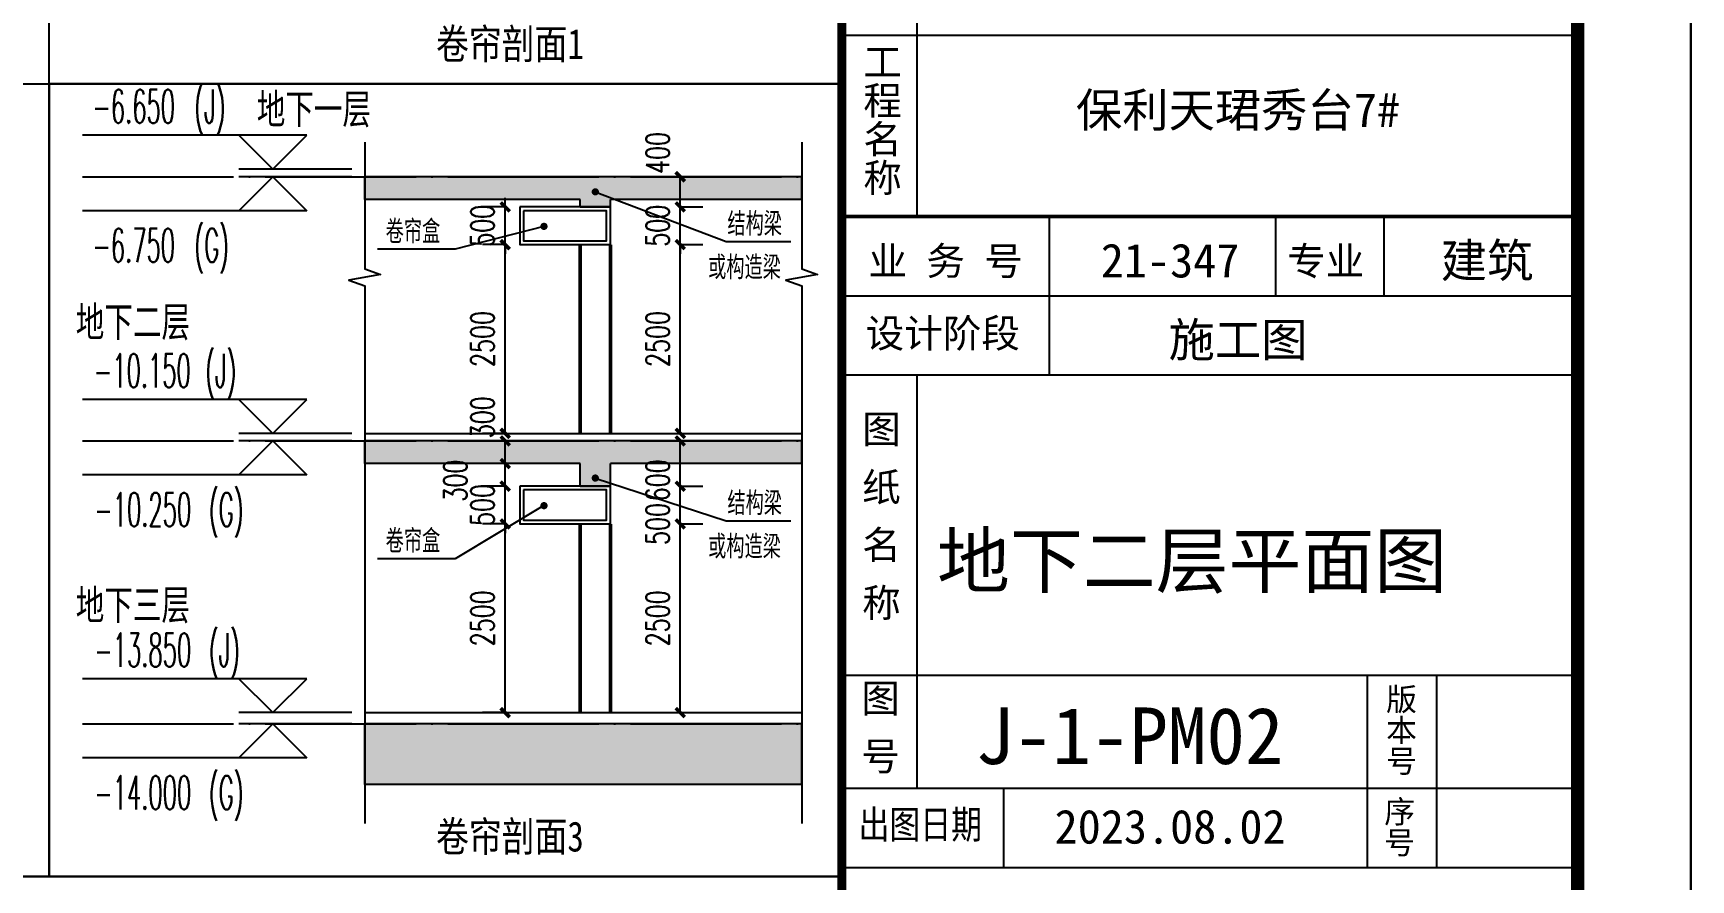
# Model space of a CAD drawing. Header units: millimetres. Extents: x 12325263 to 13848842, y -1463133 to 573208.
# Drawn here: x 12626877 to 12648842, y -1155653 to -1144436 of the extents above; entities that cross this region are included whole.
import ezdxf
from ezdxf.enums import TextEntityAlignment as Align

# ---------------------------------------------------------------- set-up
doc = ezdxf.new("R2010")
doc.units = ezdxf.units.MM
doc.header["$LTSCALE"] = 1000
doc.linetypes.add('DASH', pattern=[0.35, 0.25, -0.1])
doc.linetypes.add('DOTE', pattern=[2.42, 2, -0.2, 0.02, -0.2])
for name, color, linetype in [('A-ANNO-DIMS', 83, 'Continuous'), ('A-ANNO-ELEV', 3, 'Continuous'), ('A-ANNO-TEXT', 7, 'Continuous'), ('A-AXIS', 16, 'DOTE'), ('AXIS', 3, 'Continuous'), ('DIM_SYMB', 3, 'Continuous'), ('PUB_HATCH', 8, 'Continuous'), ('PUB_TEXT', 7, 'Continuous'), ('STAIR', 2, 'Continuous'), ('TITEXT', 7, 'Continuous'), ('TITLIN', 7, 'Continuous'), ('TITLIN1', 7, 'Continuous'), ('WALL', 5, 'Continuous'), ('WINDOW', 4, 'Continuous'), ('图框层', 3, 'Continuous'), ('建筑-注释-房间名称', 7, 'Continuous')]:
    doc.layers.add(name, color=color, linetype=linetype)
doc.styles.add('_TCH_DIM', font='SIMPLEX.shx', dxfattribs={"width": 0.7, "bigfont": 'GBCBIG.shx'})
doc.styles.add('_TCH_DIM_T3', font='SIMPLEX.shx', dxfattribs={"width": 0.705882, "bigfont": 'GBCBIG.shx'})
doc.styles.add('ACHT', font='simhei.ttf')
doc.styles.add('TITXC', font='simhei.ttf')
doc.styles.add('TITXH', font='')
doc.styles.add('TITXV', font='', dxfattribs={"width": 0.7})
doc.styles.add('宋体', font='', dxfattribs={"width": 0.65})
doc.styles.get('TITXH').set_extended_font_data('@SimSun')
doc.styles.get('TITXV').set_extended_font_data('SimSun')
doc.styles.get('宋体').set_extended_font_data('SimSun')
doc.dimstyles.new('_TCH_ARCH&&120', dxfattribs={"dimtxt": 306, "dimasz": 120, "dimexe": 300, "dimexo": 360, "dimgap": 147, "dimtad": 1, "dimdec": 0, "dimzin": 0, "dimdsep": 46, "dimtxsty": '_TCH_DIM_T3', "dimblk": 'ARCHTICK', "dimcen": 0.09, "dimclrt": 7, "dimazin": 2, "dimtfac": 1, "dimtdec": 0, "dimtix": 1, "dimtmove": 2, "dimatfit": 3, "dimfxl": 1, "dimfxlon": 1, "dimtolj": 1, "dimtzin": 0, "dimarcsym": 0})

# ---------------------------------------------------------------- blocks, each defined once
blk = doc.blocks.new('21GZ_LABEL2a')
at = {"layer": '图框层', "style": 'TITXV'}
for s, p in [('保利天珺秀台7#', (-30, 75.29)), ('建筑', (-8, 62)), ('21-347', (-36, 62)), ('施工图', (-30, 55)), ('2023.08.02', (-36, 12))]:
    blk.add_text(s, height=3, dxfattribs=at).set_placement(p, align=Align.BOTTOM_CENTER)
blk = doc.blocks.new('横向图框_A0')
at = {"layer": 'TITLIN'}
for p, q in [((1120.64, 110.29), (1120.64, 78.29)), ((1114, 94.29), (1179, 94.29)), ((1132.32, 78.29), (1132.32, 64.29)), ((1152.3, 78.29), (1152.3, 71.29)), ((1161.87, 78.29), (1161.87, 71.29)), ((1114, 71.29), (1179, 71.29)), ((1114, 64.29), (1179, 64.29)), ((1120.64, 64.29), (1120.64, 27.79)), ((1114, 37.79), (1179, 37.79)), ((1160.42, 37.79), (1160.42, 20.79)), ((1166.53, 37.79), (1166.53, 20.79)), ((1114, 27.79), (1179, 27.79)), ((1128.27, 27.79), (1128.27, 20.79)), ((1114, 20.79), (1179, 20.79))]:
    blk.add_line(p, q, dxfattribs=at)
for points, const_width in [([(1114, 234.12), (1114, 10)], 0.8), ([(1114, 78.29), (1179, 78.29)], 0.3)]:
    blk.add_lwpolyline(points, dxfattribs=dict(at, const_width=const_width))
at = {"layer": 'TITLIN1'}
blk.add_lwpolyline([(0, 0), (1189, 0), (1189, 841), (0, 841)], close=True, dxfattribs=at)
at = {"layer": 'TITLIN1', "const_width": 1.2}
blk.add_lwpolyline([(25, 10), (1179, 10), (1179, 831), (25, 831)], close=True, dxfattribs=at)
blk.add_lwpolyline([(25, 10), (1179, 10), (1179, 831), (25, 831)], close=True, dxfattribs=at)
at = {"style": 'TITXV', "width": 0.8}
for tag, p in [('智能化', (9.38, 781)), ('暖通', (3.13, 781)), ('给排水', (15.63, 705)), ('建筑', (3.13, 705)), ('结构', (9.38, 705)), ('电气', (21.88, 705))]:
    blk.add_attdef(tag, text='', height=2.5, rotation=90, dxfattribs=at).set_placement(p, align=Align.MIDDLE_CENTER)
for tag, height, style, p in [('总工程师', 3, 'ACHT', (1143.11, 210.3)), ('审定', 3, 'ACHT', (1143.11, 202.3)), ('审核', 3, 'ACHT', (1143.11, 194.3)), ('设计总负责人1', 3, 'ACHT', (1143.11, 186.3)), ('设计总负责人2', 3, 'ACHT', (1143.11, 178.3)), ('设计总负责人3', 3, 'ACHT', (1143.11, 170.3)), ('专业负责人1', 3, 'ACHT', (1143.11, 162.3)), ('专业负责人2', 3, 'ACHT', (1143.11, 154.3)), ('专业负责人3', 3, 'ACHT', (1143.11, 146.3)), ('校核1', 3, 'ACHT', (1143.11, 138.3)), ('校核2', 3, 'ACHT', (1143.11, 130.3)), ('设计1', 3, 'ACHT', (1143.11, 122.3)), ('设计2', 3, 'ACHT', (1143.11, 114.3)), ('工程编号', 3, 'TITXC', (1142.31, 74.79)), ('专业', 3, 'TITXC', (1170.43, 74.79)), ('设计阶段', 3, 'TITXC', (1155.54, 67.78)), ('图号', 5, 'TITXC', (1140.34, 32.75)), ('出图日期', 3, 'ACHT', (1144.35, 24.29))]:
    blk.add_attdef(tag, text='', height=height, dxfattribs=dict(style=style)).set_placement(p, align=Align.MIDDLE_CENTER)
at = {"style": 'TITXC', "flags": 1}
for tag, height, p in [('建设单位', 3, (1149.82, 102.29)), ('工程名称', 3, (1149.82, 86.29)), ('图纸名称', 5, (1149.82, 51.04))]:
    blk.add_attdef(tag, text='', height=height, dxfattribs=at).set_placement(p, align=Align.MIDDLE_CENTER)
at = {"style": 'ACHT', "width": 0.8}
for tag, p in [('版本号', (1172.76, 32.79)), ('序号', (1172.76, 24.29))]:
    blk.add_attdef(tag, text='', height=3, dxfattribs=at).set_placement(p, align=Align.MIDDLE_CENTER)
at = {"layer": 'TITEXT', "style": 'TITXH'}
for s, height, p in [('工程名称', 2.5, (1116.31, 93.68)), ('图 纸 名 称', 2.5, (1116.21, 61.25)), ('图 号', 2.5, (1116.13, 37.48)), ('版本号', 2, (1162.41, 37.04)), ('序号', 2, (1162.24, 27.12))]:
    blk.add_text(s, height=height, rotation=270, dxfattribs=at).set_placement(p)
at = {"layer": 'TITEXT', "style": 'TITXV'}
for s, p in [('业 务 号', (1116.36, 73.11)), ('专业', (1153.34, 73.1)), ('设计阶段', (1116.1, 66.72))]:
    blk.add_text(s, height=2.5, dxfattribs=at).set_placement(p)
at = {"layer": 'TITEXT', "style": 'TITXV', "width": 0.8}
blk.add_text('出图日期', height=2.5, dxfattribs=at).set_placement((1115.48, 23.34))
blk = doc.blocks.new('*U20')
blk.add_blockref('横向图框_A0', (0, 0))
blk = doc.blocks.new('A$C15443CC7')
at = {"xscale": 150, "yscale": 150, "zscale": 150}
blk.add_blockref('*U20', (0, 0), dxfattribs=at)
at = {"layer": '图框层', "xscale": 150, "yscale": 150, "zscale": 150}
blk.add_blockref('21GZ_LABEL2a', (176850, 1500), dxfattribs=at)
blk = doc.blocks.new('adsgsdfgf')
blk.add_line((-1500, 750), (131850, 750))
blk = doc.blocks.new('_ArchTick')
at = {"color": 0, "linetype": 'ByBlock', "const_width": 0.4}
blk.add_lwpolyline([(-0.5, -0.5), (0.5, 0.5)], dxfattribs=at)
blk = doc.blocks.new('*D5505')
at = {"layer": 'A-ANNO-DIMS', "color": 0, "lineweight": -2, "transparency": 16777216}
for p, q in [((28541, 5770), (28240, 5770)), ((28540, 5470), (28540, 5770)), ((28541, 5470), (28240, 5470))]:
    blk.add_line(p, q, dxfattribs=at)
at = {"layer": 'Defpoints', "color": 0, "transparency": 16777216}
for p in [(28540, 5770), (29084, 5770), (29084, 5470)]:
    blk.add_point(p, dxfattribs=at)
at = {"layer": 'A-ANNO-DIMS', "color": 0, "lineweight": -2, "transparency": 16777216, "xscale": 120, "yscale": 120, "zscale": 120}
for p, rotation in [((28540, 5770), 90), ((28540, 5470), 270)]:
    blk.add_blockref('_ArchTick', p, dxfattribs=dict(at, rotation=rotation))
at = {"layer": 'A-ANNO-DIMS', "color": 7, "transparency": 16777216, "insert": (28240, 6084), "char_height": 306, "attachment_point": 5, "rotation": 90, "style": '_TCH_DIM_T3'}
blk.add_mtext('\\A1;300', dxfattribs=at)
blk = doc.blocks.new('*D5506')
at = {"layer": 'A-ANNO-DIMS', "color": 0, "lineweight": -2, "transparency": 16777216}
for p, q in [((28541, 5470), (28240, 5470)), ((28540, 5170), (28540, 5470)), ((28541, 5170), (28240, 5170))]:
    blk.add_line(p, q, dxfattribs=at)
at = {"layer": 'Defpoints', "color": 0, "transparency": 16777216}
for p in [(28540, 5470), (29084, 5470), (29084, 5170)]:
    blk.add_point(p, dxfattribs=at)
at = {"layer": 'A-ANNO-DIMS', "color": 0, "lineweight": -2, "transparency": 16777216, "xscale": 120, "yscale": 120, "zscale": 120}
for p, rotation in [((28540, 5470), 90), ((28540, 5170), 270)]:
    blk.add_blockref('_ArchTick', p, dxfattribs=dict(at, rotation=rotation))
at = {"layer": 'A-ANNO-DIMS', "color": 7, "transparency": 16777216, "insert": (27880, 5245), "char_height": 306, "attachment_point": 5, "rotation": 90, "style": '_TCH_DIM_T3'}
blk.add_mtext('\\A1;300', dxfattribs=at)
blk = doc.blocks.new('*D5507')
at = {"layer": 'A-ANNO-DIMS', "color": 0, "lineweight": -2, "transparency": 16777216}
for p, q in [((28540, 5170), (28540, 5290)), ((28541, 5170), (28240, 5170)), ((28540, 4670), (28540, 5170)), ((28541, 4670), (28240, 4670)), ((28540, 4670), (28540, 4550))]:
    blk.add_line(p, q, dxfattribs=at)
at = {"layer": 'Defpoints', "color": 0, "transparency": 16777216}
for p in [(28540, 5170), (29084, 5170), (29084, 4670)]:
    blk.add_point(p, dxfattribs=at)
at = {"layer": 'A-ANNO-DIMS', "color": 0, "lineweight": -2, "transparency": 16777216, "xscale": 120, "yscale": 120, "zscale": 120}
for p, rotation in [((28540, 5170), 270), ((28540, 4670), 90)]:
    blk.add_blockref('_ArchTick', p, dxfattribs=dict(at, rotation=rotation))
at = {"layer": 'A-ANNO-DIMS', "color": 7, "transparency": 16777216, "insert": (28240, 4920), "char_height": 306, "attachment_point": 5, "rotation": 90, "style": '_TCH_DIM_T3'}
blk.add_mtext('\\A1;500', dxfattribs=at)
blk = doc.blocks.new('*D5508')
at = {"layer": 'A-ANNO-DIMS', "color": 0, "lineweight": -2, "transparency": 16777216}
for p, q in [((28541, 4670), (28240, 4670)), ((28540, 2170), (28540, 4670)), ((28541, 2170), (28240, 2170))]:
    blk.add_line(p, q, dxfattribs=at)
at = {"layer": 'Defpoints', "color": 0, "transparency": 16777216}
for p in [(28540, 4670), (29084, 4670), (29084, 2170)]:
    blk.add_point(p, dxfattribs=at)
at = {"layer": 'A-ANNO-DIMS', "color": 0, "lineweight": -2, "transparency": 16777216, "xscale": 120, "yscale": 120, "zscale": 120}
for p, rotation in [((28540, 4670), 90), ((28540, 2170), 270)]:
    blk.add_blockref('_ArchTick', p, dxfattribs=dict(at, rotation=rotation))
at = {"layer": 'A-ANNO-DIMS', "color": 7, "transparency": 16777216, "insert": (28240, 3420), "char_height": 306, "attachment_point": 5, "rotation": 90, "style": '_TCH_DIM_T3'}
blk.add_mtext('\\A1;2500', dxfattribs=at)
blk = doc.blocks.new('*D5509')
at = {"layer": 'A-ANNO-DIMS', "color": 0, "lineweight": -2, "transparency": 16777216}
for p, q in [((28541, 8370), (28240, 8370)), ((28540, 5870), (28540, 8370)), ((28541, 5870), (28240, 5870))]:
    blk.add_line(p, q, dxfattribs=at)
at = {"layer": 'Defpoints', "color": 0, "transparency": 16777216}
for p in [(28540, 8370), (29084, 8370), (29084, 5870)]:
    blk.add_point(p, dxfattribs=at)
at = {"layer": 'A-ANNO-DIMS', "color": 0, "lineweight": -2, "transparency": 16777216, "xscale": 120, "yscale": 120, "zscale": 120}
for p, rotation in [((28540, 8370), 90), ((28540, 5870), 270)]:
    blk.add_blockref('_ArchTick', p, dxfattribs=dict(at, rotation=rotation))
at = {"layer": 'A-ANNO-DIMS', "color": 7, "transparency": 16777216, "insert": (28240, 7120), "char_height": 306, "attachment_point": 5, "rotation": 90, "style": '_TCH_DIM_T3'}
blk.add_mtext('\\A1;2500', dxfattribs=at)
blk = doc.blocks.new('*D5510')
at = {"layer": 'A-ANNO-DIMS', "color": 0, "lineweight": -2, "transparency": 16777216}
for p, q in [((28541, 8870), (28240, 8870)), ((28540, 8870), (28540, 8990)), ((28540, 8370), (28540, 8870)), ((28541, 8370), (28240, 8370)), ((28540, 8370), (28540, 8250))]:
    blk.add_line(p, q, dxfattribs=at)
at = {"layer": 'Defpoints', "color": 0, "transparency": 16777216}
for p in [(28540, 8870), (29084, 8870), (29084, 8370)]:
    blk.add_point(p, dxfattribs=at)
at = {"layer": 'A-ANNO-DIMS', "color": 0, "lineweight": -2, "transparency": 16777216, "xscale": 120, "yscale": 120, "zscale": 120}
for p, rotation in [((28540, 8870), 270), ((28540, 8370), 90)]:
    blk.add_blockref('_ArchTick', p, dxfattribs=dict(at, rotation=rotation))
at = {"layer": 'A-ANNO-DIMS', "color": 7, "transparency": 16777216, "insert": (28240, 8620), "char_height": 306, "attachment_point": 5, "rotation": 90, "style": '_TCH_DIM_T3'}
blk.add_mtext('\\A1;500', dxfattribs=at)
blk = doc.blocks.new('*D5511')
at = {"layer": 'A-ANNO-DIMS', "color": 0, "lineweight": -2, "transparency": 16777216}
for p, q in [((30859, 9270), (31160, 9270)), ((30860, 8870), (30860, 9270)), ((30859, 8870), (31160, 8870))]:
    blk.add_line(p, q, dxfattribs=at)
at = {"layer": 'Defpoints', "color": 0, "transparency": 16777216}
for p in [(29984, 9270), (30860, 9270), (29984, 8870)]:
    blk.add_point(p, dxfattribs=at)
at = {"layer": 'A-ANNO-DIMS', "color": 0, "lineweight": -2, "transparency": 16777216, "xscale": 120, "yscale": 120, "zscale": 120}
for p, rotation in [((30860, 9270), 90), ((30860, 8870), 270)]:
    blk.add_blockref('_ArchTick', p, dxfattribs=dict(at, rotation=rotation))
at = {"layer": 'A-ANNO-DIMS', "color": 7, "transparency": 16777216, "insert": (30560, 9584), "char_height": 306, "attachment_point": 5, "rotation": 90, "style": '_TCH_DIM_T3'}
blk.add_mtext('\\A1;400', dxfattribs=at)
blk = doc.blocks.new('*D5512')
at = {"layer": 'A-ANNO-DIMS', "color": 0, "lineweight": -2, "transparency": 16777216}
for p, q in [((30859, 8870), (31160, 8870)), ((30860, 8870), (30860, 8990)), ((30860, 8370), (30860, 8870)), ((30859, 8370), (31160, 8370)), ((30860, 8370), (30860, 8250))]:
    blk.add_line(p, q, dxfattribs=at)
at = {"layer": 'Defpoints', "color": 0, "transparency": 16777216}
for p in [(29984, 8870), (30860, 8870), (29984, 8370)]:
    blk.add_point(p, dxfattribs=at)
at = {"layer": 'A-ANNO-DIMS', "color": 0, "lineweight": -2, "transparency": 16777216, "xscale": 120, "yscale": 120, "zscale": 120}
for p, rotation in [((30860, 8870), 270), ((30860, 8370), 90)]:
    blk.add_blockref('_ArchTick', p, dxfattribs=dict(at, rotation=rotation))
at = {"layer": 'A-ANNO-DIMS', "color": 7, "transparency": 16777216, "insert": (30560, 8620), "char_height": 306, "attachment_point": 5, "rotation": 90, "style": '_TCH_DIM_T3'}
blk.add_mtext('\\A1;500', dxfattribs=at)
blk = doc.blocks.new('*D5513')
at = {"layer": 'A-ANNO-DIMS', "color": 0, "lineweight": -2, "transparency": 16777216}
for p, q in [((30859, 8370), (31160, 8370)), ((30860, 5870), (30860, 8370)), ((30859, 5870), (31160, 5870))]:
    blk.add_line(p, q, dxfattribs=at)
at = {"layer": 'Defpoints', "color": 0, "transparency": 16777216}
for p in [(29984, 8370), (30860, 8370), (29984, 5870)]:
    blk.add_point(p, dxfattribs=at)
at = {"layer": 'A-ANNO-DIMS', "color": 0, "lineweight": -2, "transparency": 16777216, "xscale": 120, "yscale": 120, "zscale": 120}
for p, rotation in [((30860, 8370), 90), ((30860, 5870), 270)]:
    blk.add_blockref('_ArchTick', p, dxfattribs=dict(at, rotation=rotation))
at = {"layer": 'A-ANNO-DIMS', "color": 7, "transparency": 16777216, "insert": (30560, 7120), "char_height": 306, "attachment_point": 5, "rotation": 90, "style": '_TCH_DIM_T3'}
blk.add_mtext('\\A1;2500', dxfattribs=at)
blk = doc.blocks.new('*D5514')
at = {"layer": 'A-ANNO-DIMS', "color": 0, "lineweight": -2, "transparency": 16777216}
for p, q in [((30859, 5770), (31160, 5770)), ((30860, 5170), (30860, 5770)), ((30859, 5170), (31160, 5170))]:
    blk.add_line(p, q, dxfattribs=at)
at = {"layer": 'Defpoints', "color": 0, "transparency": 16777216}
for p in [(29984, 5770), (30860, 5770), (29984, 5170)]:
    blk.add_point(p, dxfattribs=at)
at = {"layer": 'A-ANNO-DIMS', "color": 0, "lineweight": -2, "transparency": 16777216, "xscale": 120, "yscale": 120, "zscale": 120}
for p, rotation in [((30860, 5770), 90), ((30860, 5170), 270)]:
    blk.add_blockref('_ArchTick', p, dxfattribs=dict(at, rotation=rotation))
at = {"layer": 'A-ANNO-DIMS', "color": 7, "transparency": 16777216, "insert": (30560, 5248), "char_height": 306, "attachment_point": 5, "rotation": 90, "style": '_TCH_DIM_T3'}
blk.add_mtext('\\A1;600', dxfattribs=at)
blk = doc.blocks.new('*D5515')
at = {"layer": 'A-ANNO-DIMS', "color": 0, "lineweight": -2, "transparency": 16777216}
for p, q in [((30859, 5170), (31160, 5170)), ((30860, 4670), (30860, 5170)), ((30859, 4670), (31160, 4670))]:
    blk.add_line(p, q, dxfattribs=at)
at = {"layer": 'Defpoints', "color": 0, "transparency": 16777216}
for p in [(29984, 5170), (30860, 5170), (29984, 4670)]:
    blk.add_point(p, dxfattribs=at)
at = {"layer": 'A-ANNO-DIMS', "color": 0, "lineweight": -2, "transparency": 16777216, "xscale": 120, "yscale": 120, "zscale": 120}
for p, rotation in [((30860, 5170), 90), ((30860, 4670), 270)]:
    blk.add_blockref('_ArchTick', p, dxfattribs=dict(at, rotation=rotation))
at = {"layer": 'A-ANNO-DIMS', "color": 7, "transparency": 16777216, "insert": (30560, 4670), "char_height": 306, "attachment_point": 5, "rotation": 90, "style": '_TCH_DIM_T3'}
blk.add_mtext('\\A1;500', dxfattribs=at)
blk = doc.blocks.new('*D5516')
at = {"layer": 'A-ANNO-DIMS', "color": 0, "lineweight": -2, "transparency": 16777216}
for p, q in [((30859, 4670), (31160, 4670)), ((30860, 2170), (30860, 4670)), ((30859, 2170), (31160, 2170))]:
    blk.add_line(p, q, dxfattribs=at)
at = {"layer": 'Defpoints', "color": 0, "transparency": 16777216}
for p in [(29984, 4670), (30860, 4670), (29984, 2170)]:
    blk.add_point(p, dxfattribs=at)
at = {"layer": 'A-ANNO-DIMS', "color": 0, "lineweight": -2, "transparency": 16777216, "xscale": 120, "yscale": 120, "zscale": 120}
for p, rotation in [((30860, 4670), 90), ((30860, 2170), 270)]:
    blk.add_blockref('_ArchTick', p, dxfattribs=dict(at, rotation=rotation))
at = {"layer": 'A-ANNO-DIMS', "color": 7, "transparency": 16777216, "insert": (30560, 3420), "char_height": 306, "attachment_point": 5, "rotation": 90, "style": '_TCH_DIM_T3'}
blk.add_mtext('\\A1;2500', dxfattribs=at)
blk = doc.blocks.new('A$C50744FD4')
at = {"layer": 'PUB_HATCH'}
for points in [[(29734.2, 9070), (29734.2, 9270), (26680, 9270), (26680, 8970), (29534.2, 8970)], [(32470, 9270), (29734.2, 9270), (29734.2, 9070), (29934.2, 8970), (32470, 8970)], [(29934.2, 8870), (29934.2, 8970), (29734.2, 9070), (29534.2, 8970), (29534.2, 8870)], [(29734.2, 5570), (29734.2, 5770), (26680, 5770), (26680, 5470), (29534.2, 5470)], [(32470, 5770), (29734.2, 5770), (29734.2, 5570), (29934.2, 5470), (32470, 5470)], [(29934.2, 5170), (29934.2, 5470), (29734.2, 5570), (29534.2, 5470), (29534.2, 5170)], [(32470, 2020), (26680, 2020), (26680, 1220), (32470, 1220)]]:
    blk.add_hatch(color=256, dxfattribs=at).paths.add_polyline_path(points)
for p, q in [((26680, 5870), (32470, 5870)), ((26680, 2170), (32470, 2170))]:
    blk.add_line(p, q)
for points in [[(22500, 21000), (33000, 21000), (33000, 10500), (22500, 10500)], [(12000, 10500), (22500, 10500), (22500, 0), (12000, 0)], [(22500, 10500), (33000, 10500), (33000, 0), (22500, 0)]]:
    blk.add_lwpolyline(points, close=True)
at = {"layer": 'A-ANNO-ELEV'}
for p, q in [((25910, 9820), (22941.5, 9820)), ((25460, 9370), (25010, 9820)), ((25460, 9370), (25910, 9820)), ((26510, 9370), (25010, 9370)), ((25460, 9270), (25010, 8820)), ((26510, 9270), (25010, 9270)), ((25460, 9270), (25910, 8820)), ((25910, 8820), (22941.5, 8820)), ((25910, 6320), (22941.5, 6320)), ((25460, 5870), (25010, 6320)), ((25460, 5870), (25910, 6320)), ((26510, 5870), (25010, 5870)), ((25460, 5770), (25010, 5320)), ((26510, 5770), (25010, 5770)), ((25460, 5770), (25910, 5320)), ((25910, 5320), (22941.5, 5320)), ((25910, 2620), (22941.5, 2620)), ((25460, 2170), (25010, 2620)), ((25460, 2170), (25910, 2620)), ((26510, 2170), (25010, 2170)), ((25460, 2020), (25010, 1570)), ((26510, 2020), (25010, 2020)), ((25460, 2020), (25910, 1570)), ((25910, 1570), (22941.5, 1570))]:
    blk.add_line(p, q, dxfattribs=at)
at = {"layer": 'A-AXIS'}
for p, q in [((22941.5, 9270), (32470, 9270)), ((22941.5, 5770), (32470, 5770)), ((22941.5, 2020), (32470, 2020))]:
    blk.add_line(p, q, dxfattribs=at)
at = {"layer": 'AXIS'}
for p, q in [((29734.2, 9070), (31470, 8410)), ((29054.2, 8612.3), (27878.4, 8310)), ((31470, 8410), (32323.1, 8410)), ((27878.4, 8310), (26848.4, 8310)), ((29734.2, 5278), (31470, 4710)), ((29054.2, 4912.3), (27878.4, 4210)), ((31470, 4710), (32323.1, 4710)), ((27878.4, 4210), (26848.4, 4210))]:
    blk.add_line(p, q, dxfattribs=at)
at = {"layer": 'AXIS', "const_width": 48}
for points in [[(29711.7, 9078.5, 1), (29756.6, 9061.5, 1)], [(29077.4, 8618.3, 1), (29030.9, 8606.3, 1)], [(29711.3, 5285.4, 1), (29757, 5270.5, 1)], [(29074.8, 4924.6, 1), (29033.6, 4900, 1)]]:
    blk.add_lwpolyline(points, format="xyb", close=True, dxfattribs=at)
at = {"layer": 'DIM_SYMB', "linetype": 'ByBlock'}
for points in [[(26680, 9726.6), (26680, 8050), (26890, 7973.6), (26470, 7899.5), (26680, 7825), (26680, 700)], [(32470, 9726.6), (32470, 8050), (32680, 7973.6), (32260, 7899.5), (32470, 7825), (32470, 700)]]:
    blk.add_lwpolyline(points, dxfattribs=at)
at = {"layer": 'STAIR'}
for points in [[(28734.2, 8870), (28734.2, 8370), (29934.2, 8370), (29934.2, 8870), (29534.2, 8870)], [(28784.2, 8820), (28784.2, 8420), (29884.2, 8420), (29884.2, 8820)], [(28734.2, 5170), (28734.2, 4670), (29934.2, 4670), (29934.2, 5170), (29534.2, 5170)], [(28784.2, 5120), (28784.2, 4720), (29884.2, 4720), (29884.2, 5120)]]:
    blk.add_lwpolyline(points, close=True, dxfattribs=at)
at = {"layer": 'WALL'}
for p, q in [((29734.2, 9270), (26680, 9270)), ((26680, 8970), (26680, 9270)), ((32470, 9270), (29734.2, 9270)), ((32470, 8970), (32470, 9270)), ((29534.2, 8970), (26680, 8970)), ((29534.2, 8870), (29534.2, 8970)), ((29534.2, 8870), (29934.2, 8870)), ((32470, 8970), (29934.2, 8970)), ((29934.2, 8870), (29934.2, 8970)), ((29734.2, 5770), (26680, 5770)), ((26680, 5470), (26680, 5770)), ((32470, 5770), (29734.2, 5770)), ((32470, 5470), (32470, 5770)), ((29534.2, 5470), (26680, 5470)), ((29534.2, 5170), (29534.2, 5470)), ((32470, 5470), (29934.2, 5470)), ((29934.2, 5170), (29934.2, 5470)), ((29534.2, 5170), (29934.2, 5170)), ((32470, 2020), (26680, 2020)), ((26680, 1220), (26680, 2020)), ((32470, 1220), (32470, 2020)), ((32470, 1220), (26680, 1220))]:
    blk.add_line(p, q, dxfattribs=at)
at = {"layer": 'WINDOW', "linetype": 'DASH', "const_width": 50}
for points in [[(29534.2, 8370), (29534.2, 5870)], [(29934.2, 8370), (29934.2, 5870)], [(29534.2, 4670), (29534.2, 2170)], [(29934.2, 4670), (29934.2, 2170)]]:
    blk.add_lwpolyline(points, dxfattribs=at)
at = {"layer": 'A-ANNO-TEXT'}
for s, height, style, width, p in [('-6.650', 446.25, '_TCH_DIM', 0.494118, (23069.7, 9977.5)), ('(J)', 446.25, '_TCH_DIM', 0.494118, (24419.7, 9977.5)), ('地下一层', 396.52, 'TITXV', 0.7, (25248.4, 9970)), ('-6.750', 446.25, '_TCH_DIM', 0.494118, (23069.7, 8137.5)), ('(G)', 446.25, '_TCH_DIM', 0.494118, (24419.7, 8137.5)), ('地下二层', 396.52, 'TITXV', 0.7, (22850, 7150)), ('-10.150', 446.25, '_TCH_DIM', 0.494118, (23088.6, 6477.5)), ('(J)', 446.25, '_TCH_DIM', 0.494118, (24564.6, 6477.5)), ('-10.250', 446.25, '_TCH_DIM', 0.494118, (23094.9, 4637.5)), ('(G)', 446.25, '_TCH_DIM', 0.494118, (24612.9, 4637.5)), ('地下三层', 396.52, 'TITXV', 0.7, (22850, 3400)), ('(J)', 446.25, '_TCH_DIM', 0.494118, (24612.9, 2777.5)), ('-13.850', 446.25, '_TCH_DIM', 0.494118, (23094.9, 2777.5)), ('-14.000', 446.25, '_TCH_DIM', 0.494118, (23094.9, 887.5)), ('(G)', 446.25, '_TCH_DIM', 0.494118, (24612.9, 887.5))]:
    blk.add_text(s, height=height, dxfattribs=dict(at, style=style, width=width)).set_placement(p)
at = {"layer": 'PUB_TEXT', "style": '宋体', "width": 0.65}
for s, p in [('结构梁', (31484.5, 8518)), ('卷帘盒', (26956.4, 8418)), ('或构造梁', (31228.8, 7942)), ('结构梁', (31484.5, 4818)), ('卷帘盒', (26956.4, 4318)), ('或构造梁', (31228.8, 4242))]:
    blk.add_text(s, height=271.9, dxfattribs=at).set_placement(p)
at = {"layer": '建筑-注释-房间名称', "style": '宋体', "width": 0.8}
for s, p in [('卷帘剖面1', (27623.9, 10830)), ('卷帘剖面3', (27623.9, 330))]:
    blk.add_text(s, height=398.73, dxfattribs=at).set_placement(p)
at = {"layer": 'A-ANNO-DIMS'}
for base, p1, p2, picture, middle in [((30860, 9270), (29984.2, 8870), (29984.2, 9270), '*D5511', (30560, 9584.4)), ((28540, 5770), (29084.2, 5470), (29084.2, 5770), '*D5505', (28240, 6084.4)), ((30860, 5770), (29984.2, 5170), (29984.2, 5770), '*D5514', (30560, 5248)), ((28540, 5470), (29084.2, 5170), (29084.2, 5470), '*D5506', (27880, 5245)), ((30860, 5170), (29984.2, 4670), (29984.2, 5170), '*D5515', (30560, 4670))]:
    dim = blk.add_linear_dim(base=base, p1=p1, p2=p2, angle=90, dimstyle='_TCH_ARCH&&120', dxfattribs=at)
    dim.commit()
    dim.dimension.update_dxf_attribs({"geometry": picture, "text_midpoint": middle, "dimtype": 161})
for p1, p2, distance, picture, middle in [((29084.2, 8370), (29084.2, 8870), 544.2, '*D5510', (28240, 8620)), ((29984.2, 8370), (29984.2, 8870), -875.8, '*D5512', (30560, 8620)), ((29084.2, 5870), (29084.2, 8370), 544.2, '*D5509', (28240, 7120)), ((29984.2, 5870), (29984.2, 8370), -875.8, '*D5513', (30560, 7120)), ((29084.2, 4670), (29084.2, 5170), 544.2, '*D5507', (28240, 4920)), ((29084.2, 2170), (29084.2, 4670), 544.2, '*D5508', (28240, 3420)), ((29984.2, 2170), (29984.2, 4670), -875.8, '*D5516', (30560, 3420))]:
    dim = blk.add_aligned_dim(p1=p1, p2=p2, distance=distance, dimstyle='_TCH_ARCH&&120', dxfattribs=at)
    dim.commit()
    dim.dimension.update_dxf_attribs({"geometry": picture, "text_midpoint": middle})

msp = doc.modelspace()

# ---------------------------------------------------------------- linework, layer by layer
at = {"layer": 'PUB_HATCH'}
msp.add_lwpolyline([(12468841.6, -983133), (12648841.6, -983133), (12648841.6, -1213133), (12468841.6, -1213133)], close=True, dxfattribs=at)

# ---------------------------------------------------------------- block references
for name, p in [('A$C15443CC7', (12470491.6, -1158608)), ('adsgsdfgf', (12505741.6, -1156358)), ('A$C50744FD4', (12604591.6, -1155608))]:
    msp.add_blockref(name, p)

# ---------------------------------------------------------------- texts
at = {"style": 'TITXC'}
msp.add_attdef('地下二层平面图', text='', height=707.9, dxfattribs=at).set_placement((12642233, -1151423.5), align=Align.MIDDLE_CENTER)
at = {"layer": 'A-ANNO-TEXT', "style": 'TITXC'}
msp.add_text('J-1-PM02', height=750, dxfattribs=at).set_placement((12639362.2, -1154118.9))

doc.saveas('drawing.dxf')
